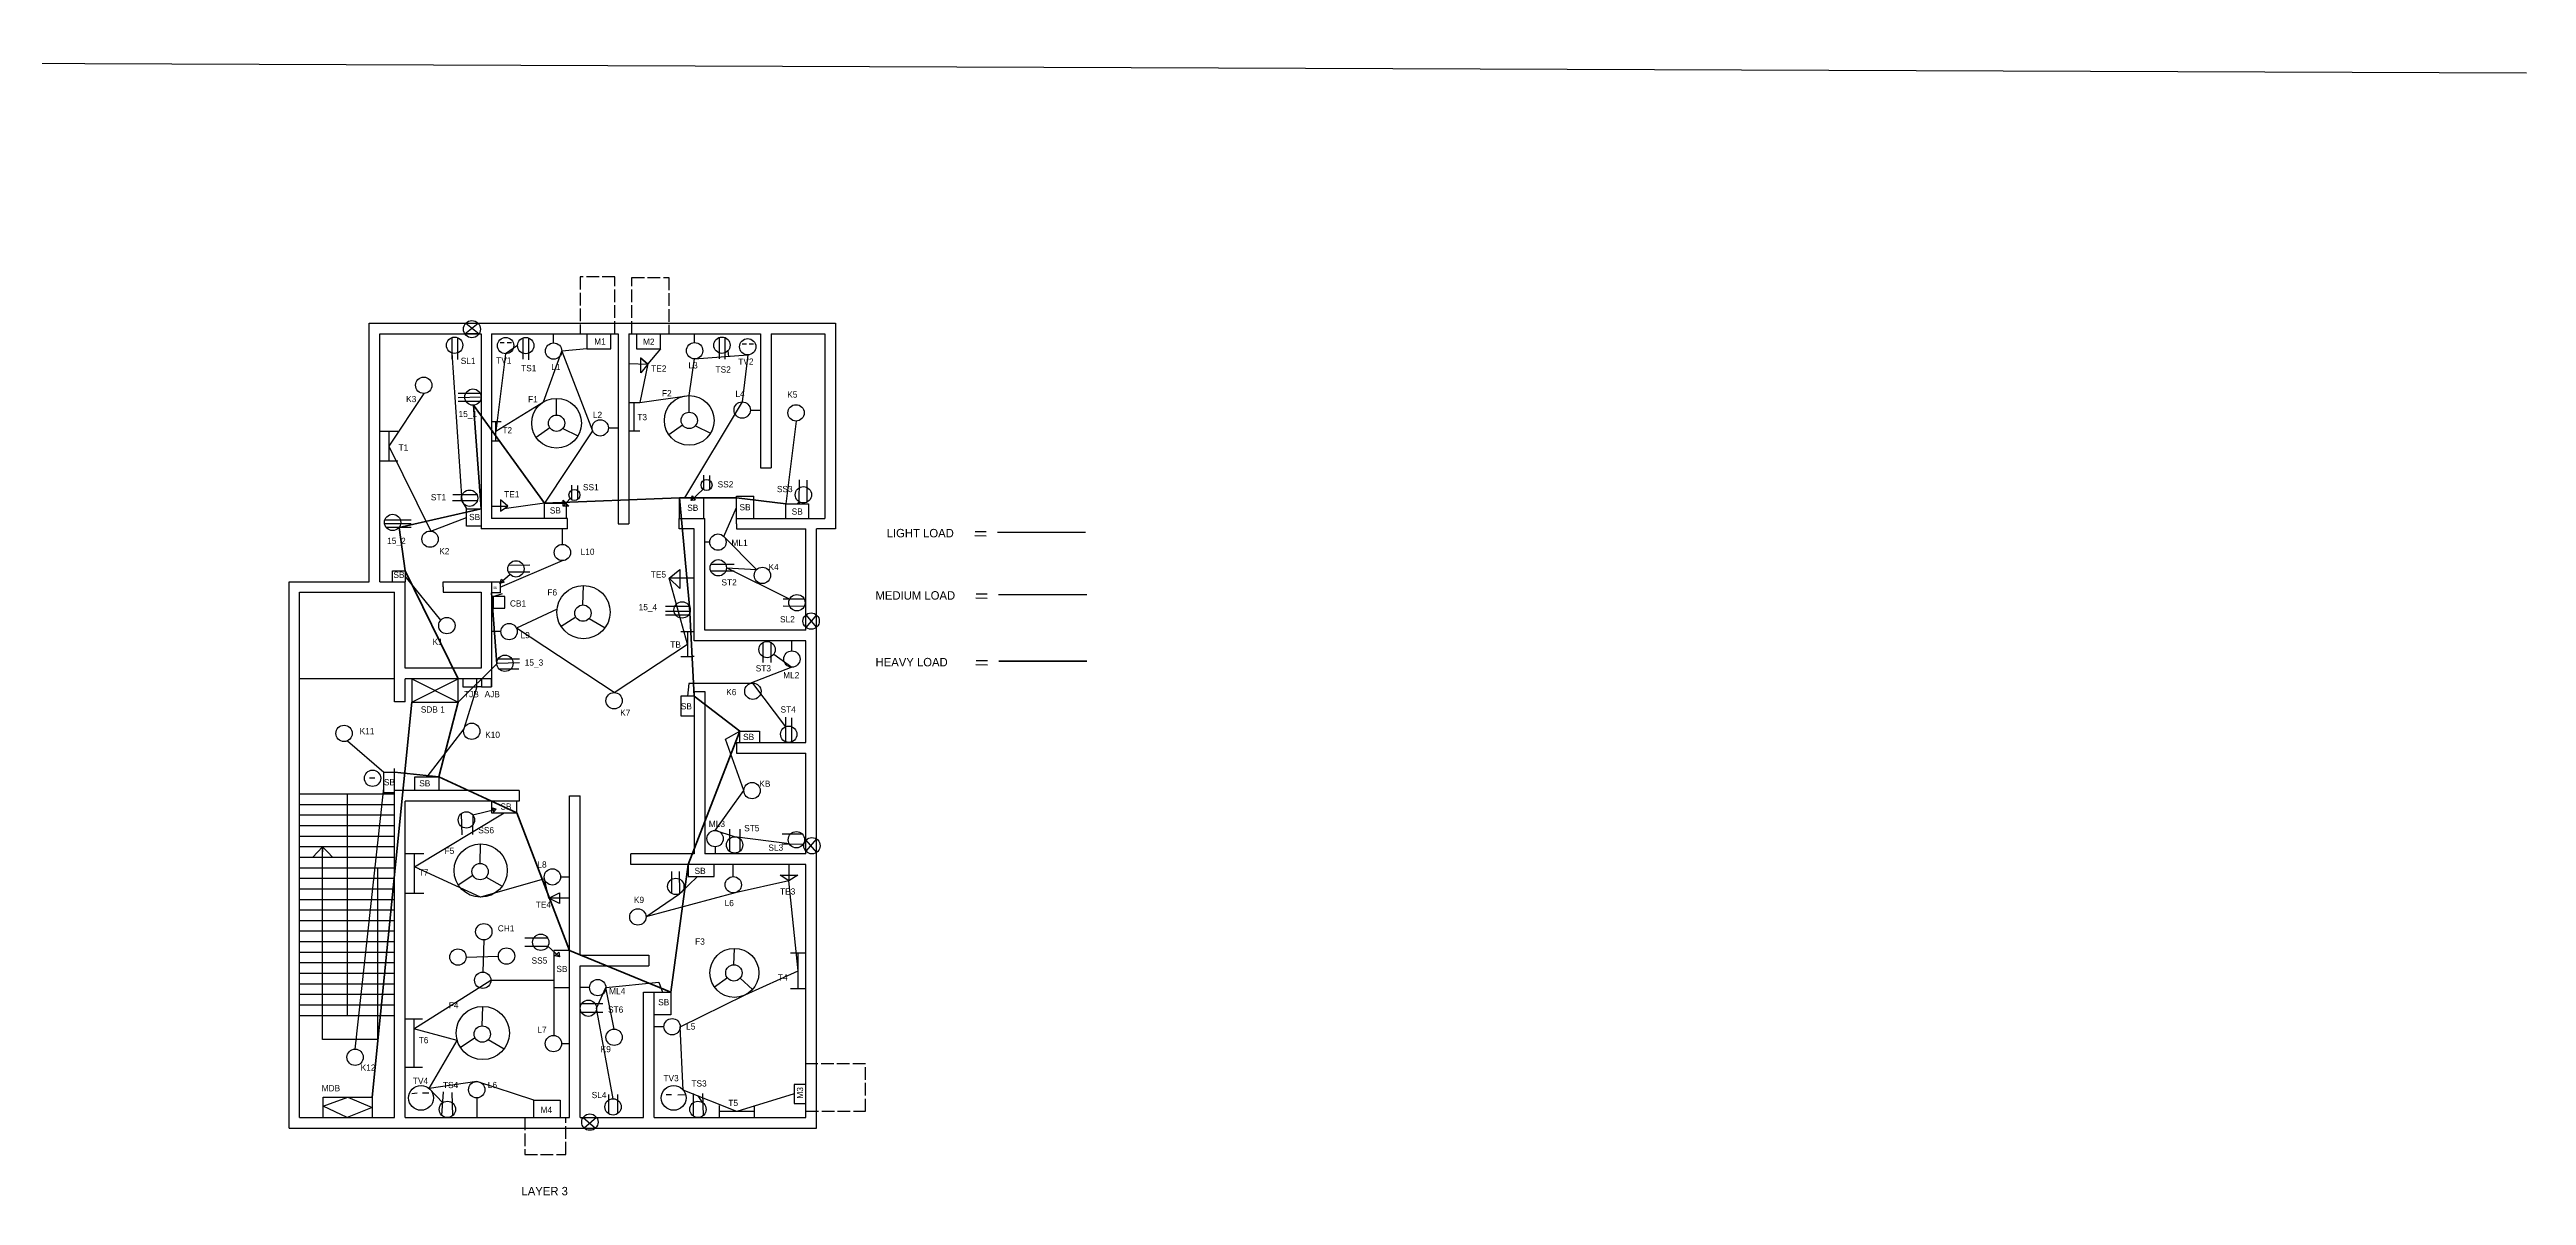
# Model space of a CAD drawing. Header units: inches. Extents: x -1401 to 4392, y -1632 to 1009.
# Drawn here: x 2044 to 4392, y -1477 to -390 of the extents above; entities that cross this region are included whole.
import ezdxf

# ---------------------------------------------------------------- set-up
doc = ezdxf.new("R2010")
doc.units = ezdxf.units.IN
doc.header["$MEASUREMENT"] = 0
doc.linetypes.add('ACAD_ISO02W100', pattern=[15, 12, -3])

msp = doc.modelspace()

# ---------------------------------------------------------------- linework, layer by layer
for p, q in [((-1400.87, -390.4), (4391.94, -412.39)), ((2347.06, -894.85), (2347.06, -649.85)), ((2347.06, -649.85), (2376.06, -649.85)), ((2347.06, -894.85), (2347.06, -654.85)), ((2352.06, -649.85), (2376.06, -649.85)), ((2352.06, -649.85), (2376.06, -649.85)), ((2376.06, -649.85), (2458.06, -649.85)), ((2437.6, -659.85), (2450.24, -649.85)), ((2438.59, -649.85), (2451.23, -659.85)), ((2458.06, -649.85), (2588.06, -649.85)), ((2588.06, -649.85), (2718.06, -649.85)), ((2718.06, -649.85), (2789.06, -649.85)), ((2789.06, -649.85), (2789.06, -844.85)), ((2357.06, -894.85), (2357.06, -659.85)), ((2357.06, -659.85), (2376.06, -659.85)), ((2376.06, -659.85), (2453.06, -659.85)), ((2425.25, -663.53), (2425.25, -683.62)), ((2430.63, -663.5), (2430.63, -684.1)), ((2451.23, -659.85), (2437.6, -659.85)), ((2453.06, -659.85), (2453.03, -844.85)), ((2463.06, -659.85), (2583.06, -659.85)), ((2463.06, -659.85), (2463.06, -834.85)), ((2463.06, -659.85), (2463.06, -834.85)), ((2471.12, -668.14), (2475.12, -668.14)), ((2477.78, -668.14), (2481.78, -668.14)), ((2492.69, -663.83), (2492.69, -683.92)), ((2498.06, -663.8), (2498.06, -684.41)), ((2521.85, -668.53), (2521.85, -659.85)), ((2553.42, -674.06), (2529.59, -676.27)), ((2553.42, -659.85), (2553.42, -674.06)), ((2553.42, -674.06), (2576.14, -674.06)), ((2576.14, -674.06), (2576.14, -659.85)), ((2583.06, -659.85), (2583.06, -839.85)), ((2593.06, -659.85), (2718.06, -659.85)), ((2593.06, -659.85), (2593.06, -839.85)), ((2600.3, -659.85), (2600.3, -674.2)), ((2600.3, -674.2), (2623.03, -674.2)), ((2623.03, -674.2), (2623.03, -659.85)), ((2655.47, -668.18), (2655.47, -659.85)), ((2678.7, -663.43), (2678.7, -683.51)), ((2684.08, -663.39), (2684.08, -684)), ((2700.56, -669.27), (2704.55, -669.27)), ((2707.21, -669.27), (2711.21, -669.27)), ((2718.06, -659.85), (2718.06, -786.85)), ((2728.06, -659.85), (2779.06, -659.85)), ((2728.06, -659.85), (2728.06, -786.85)), ((2779.06, -659.85), (2779.06, -834.85)), ((2593.06, -688.1), (2593.06, -688.1)), ((2593.06, -688.1), (2611.32, -688.53)), ((2611.32, -688.53), (2604.11, -682.58)), ((2604.11, -682.58), (2611.32, -688.53)), ((2604.41, -696.92), (2604.41, -682.84)), ((2611.32, -688.53), (2604.41, -696.92)), ((2433.65, -716.54), (2431.24, -716.54)), ((2431.24, -720.12), (2453.11, -719.77)), ((2431.24, -723.75), (2452.1, -723.72)), ((2452.35, -716.54), (2433.65, -716.54)), ((2524.62, -736.86), (2524.62, -721.05)), ((2593.06, -724.97), (2593.06, -724.97)), ((2593.06, -724.97), (2603.6, -724.97)), ((2598.33, -752.13), (2598.33, -724.97)), ((2650.39, -734.23), (2650.39, -718.41)), ((2463.06, -730.44), (2463.06, -730.44)), ((2463.06, -743.03), (2472.05, -743.03)), ((2467.01, -761.17), (2467.01, -743.03)), ((2518.3, -749.06), (2505.38, -758.19)), ((2530.44, -749.69), (2544.89, -756.61)), ((2573.77, -749.06), (2583.06, -749.06)), ((2644.06, -746.43), (2631.14, -755.55)), ((2656.21, -747.06), (2670.65, -753.97)), ((2708.33, -732.16), (2718.06, -732.16)), ((2357.06, -752.01), (2374.08, -752.01)), ((2365.57, -752.01), (2365.57, -780.47)), ((2463.06, -761.17), (2470.96, -761.17)), ((2603.6, -752.13), (2593.06, -752.13)), ((2374.08, -780.47), (2357.06, -780.47)), ((2664.38, -807.82), (2664.38, -793.98)), ((2670.08, -807.32), (2670.08, -794.17)), ((2718.06, -786.85), (2728.06, -786.85)), ((2449.53, -818.05), (2426.15, -818.05)), ((2429.87, -812.38), (2426.28, -812.38)), ((2449.16, -812.38), (2429.87, -812.38)), ((2478.33, -823.24), (2471.64, -817.36)), ((2471.64, -817.36), (2471.64, -828.1)), ((2513.11, -834.85), (2513.11, -820.54)), ((2513.11, -820.54), (2533.86, -820.54)), ((2533.86, -820.54), (2533.86, -834.85)), ((2539.14, -817.29), (2539.14, -803.44)), ((2544.84, -816.78), (2544.84, -803.64)), ((2641.06, -834.85), (2641.06, -815.33)), ((2641.06, -815.33), (2663.9, -815.33)), ((2663.9, -815.33), (2663.9, -834.85)), ((2695.06, -834.85), (2695.06, -813.92)), ((2695.06, -813.92), (2711.78, -813.92)), ((2711.78, -834.85), (2711.78, -813.92)), ((2741.91, -834.85), (2741.91, -821.17)), ((2741.91, -821.17), (2763.48, -821.17)), ((2754.77, -819.19), (2754.85, -798.31)), ((2754.77, -819.19), (2754.77, -821.17)), ((2762.33, -819.31), (2762.19, -798.74)), ((2763.48, -821.17), (2763.48, -834.85)), ((2386.93, -839.92), (2361.57, -839.91)), ((2361.87, -836.24), (2386.93, -836.24)), ((2386.93, -843.39), (2363.03, -843.36)), ((2439.18, -842.25), (2439.18, -825.77)), ((2439.18, -825.77), (2453.03, -825.77)), ((2453.03, -842.25), (2439.18, -842.25)), ((2463.06, -844.85), (2453.03, -844.85)), ((2463.06, -823.24), (2463.06, -823.24)), ((2463.06, -823.24), (2478.33, -823.24)), ((2535.06, -834.85), (2463.06, -834.85)), ((2535.06, -844.85), (2463.06, -844.85)), ((2471.64, -828.1), (2478.33, -823.24)), ((2530.2, -859.44), (2530.2, -844.85)), ((2535.06, -844.85), (2535.06, -834.85)), ((2583.06, -839.85), (2593.06, -839.85)), ((2640.88, -844.85), (2640.88, -834.85)), ((2655.06, -844.85), (2640.88, -844.85)), ((2641.06, -834.85), (2665.06, -834.85)), ((2655.06, -950.85), (2655.06, -844.85)), ((2665.06, -940.85), (2665.06, -834.85)), ((2695.06, -839.85), (2695.06, -834.85)), ((2695.06, -834.85), (2779.06, -834.85)), ((2695.06, -839.85), (2695.06, -844.85)), ((2695.06, -844.85), (2761.06, -844.85)), ((2761.06, -940.85), (2761.06, -844.85)), ((2771.06, -945.85), (2771.06, -844.85)), ((2789.06, -844.85), (2771.06, -844.85)), ((2669.93, -857.38), (2665.06, -857.38)), ((2931.88, -851.65), (2921, -851.43)), ((2921.32, -847.34), (2931.88, -847.34)), ((2369.06, -894.85), (2369.06, -884.41)), ((2369.06, -884.41), (2381.05, -884.41)), ((2381.05, -884.41), (2381.05, -894.85)), ((2479.03, -885.59), (2499.46, -885.42)), ((2479.34, -879.09), (2499.46, -878.92)), ((2631.46, -891.42), (2641.46, -883.42)), ((2655.06, -891.42), (2631.46, -891.42)), ((2641.46, -901.42), (2631.46, -891.42)), ((2641.46, -883.42), (2641.46, -901.42)), ((2655.06, -891.42), (2655.06, -891.42)), ((2693.06, -884.94), (2670.23, -884.94)), ((2671.03, -878.29), (2693.06, -878.29)), ((2271.06, -981.85), (2271.06, -894.85)), ((2271.06, -894.85), (2347.06, -894.85)), ((2276.06, -894.85), (2347.06, -894.85)), ((2281.06, -981.85), (2281.06, -904.85)), ((2281.06, -904.85), (2371.06, -904.85)), ((2357.06, -894.85), (2376.06, -894.85)), ((2357.06, -894.85), (2381.06, -894.85)), ((2371.06, -1008.85), (2371.06, -904.85)), ((2371.06, -1008.85), (2371.06, -904.85)), ((2381.06, -976.85), (2381.06, -894.85)), ((2417.06, -899.85), (2417.06, -894.85)), ((2417.06, -894.85), (2463.03, -894.85)), ((2417.06, -899.85), (2417.06, -904.85)), ((2417.06, -904.85), (2453.03, -904.85)), ((2453.03, -904.85), (2453.03, -976.85)), ((2463.03, -894.85), (2463.03, -986.85)), ((2463.03, -894.85), (2471.29, -894.85)), ((2471.29, -905.42), (2463.03, -905.42)), ((2464.46, -908.92), (2473.46, -905.92)), ((2475.46, -908.92), (2464.46, -908.92)), ((2464.46, -908.92), (2464.46, -919.92)), ((2471.29, -894.85), (2471.29, -905.42)), ((2475.46, -919.92), (2475.46, -908.92)), ((2549.7, -916.94), (2550.2, -898.44)), ((2759.4, -911.31), (2739.3, -911.31)), ((2932.97, -910.69), (2922.09, -910.47)), ((2922.41, -906.38), (2932.97, -906.38)), ((2464.46, -919.92), (2475.46, -919.92)), ((2542.91, -928.39), (2529.01, -937.39)), ((2555.42, -929.88), (2570.61, -938.52)), ((2650.66, -918.32), (2627.96, -918.32)), ((2627.96, -922.92), (2651.34, -922.9)), ((2649.67, -926.59), (2627.96, -926.59)), ((2739.3, -917.74), (2759.51, -917.96)), ((2771.06, -926.21), (2761.06, -938.18)), ((2761.06, -926.26), (2770.93, -938.18)), ((2770.93, -938.18), (2771.06, -926.21)), ((2771.06, -940.02), (2771.06, -926.21)), ((2471.96, -942.18), (2463.03, -942.18)), ((2655.06, -942.42), (2642.46, -942.42)), ((2648.76, -942.42), (2648.76, -965.92)), ((2761.06, -950.85), (2655.06, -950.85)), ((2761.06, -940.85), (2665.06, -940.85)), ((2720.09, -952.62), (2720.09, -971.42)), ((2727.77, -952.32), (2727.77, -971.42)), ((2747.7, -960.44), (2747.7, -950.85)), ((2761.06, -1047.26), (2761.06, -950.85)), ((2771.06, -1051.85), (2771.06, -945.85)), ((2271.06, -1097.85), (2271.06, -981.85)), ((2281.06, -1097.85), (2281.06, -981.85)), ((2453.03, -976.85), (2381.06, -976.85)), ((2489.46, -971.92), (2467.96, -972.33)), ((2469.23, -967.93), (2489.46, -967.93)), ((2469.98, -977.39), (2488.96, -977.39)), ((2642.46, -965.92), (2653.96, -965.92)), ((2655.06, -965.92), (2653.96, -965.92)), ((2933.03, -973.93), (2922.15, -973.72)), ((2922.47, -969.63), (2933.03, -969.63)), ((2371.06, -986.94), (2281.06, -986.94)), ((2381.06, -1008.85), (2371.06, -1008.85)), ((2463.03, -986.85), (2381.06, -986.85)), ((2381.06, -1008.85), (2381.06, -986.85)), ((2387.46, -986.85), (2387.46, -1008.92)), ((2387.46, -1008.92), (2431.46, -986.85)), ((2387.46, -986.85), (2431.46, -1008.92)), ((2387.46, -1008.92), (2431.46, -1008.92)), ((2431.46, -1008.92), (2431.46, -986.85)), ((2435.96, -986.85), (2435.96, -994.42)), ((2435.96, -994.42), (2448.96, -994.42)), ((2448.96, -994.42), (2448.96, -986.85)), ((2453.46, -986.85), (2453.46, -994.42)), ((2453.46, -994.42), (2462.96, -994.42)), ((2655.06, -1003.42), (2642.46, -1003.42)), ((2642.46, -1003.42), (2642.46, -1021.92)), ((2655.06, -998.85), (2655.06, -1152.85)), ((2655.06, -998.85), (2665.06, -998.85)), ((2665.06, -998.85), (2665.06, -1152.85)), ((2710.7, -990.94), (2710.5, -990.45)), ((2642.46, -1021.92), (2655.06, -1021.92)), ((2741.84, -1046.71), (2741.84, -1023.42)), ((2747.57, -1046.7), (2747.57, -1023.92)), ((2695.06, -1047.26), (2761.06, -1047.26)), ((2695.06, -1047.26), (2761.06, -1047.26)), ((2695.06, -1047.26), (2695.06, -1057.26)), ((2698.46, -1047.26), (2698.46, -1036.42)), ((2698.46, -1036.42), (2716.96, -1036.42)), ((2716.96, -1036.42), (2716.96, -1047.26)), ((2771.06, -1157.85), (2771.06, -1051.85)), ((2360.96, -1094.92), (2360.96, -1075.42)), ((2360.96, -1075.42), (2371.06, -1075.42)), ((2371.06, -1092.85), (2371.06, -1071.92)), ((2390.46, -1092.85), (2390.46, -1079.92)), ((2390.46, -1079.92), (2412.96, -1079.92)), ((2412.96, -1079.92), (2412.96, -1092.85)), ((2695.06, -1057.26), (2761.06, -1057.26)), ((2761.06, -1152.85), (2761.06, -1057.26)), ((2271.06, -1407.85), (2271.06, -1097.85)), ((2271.06, -1412.85), (2271.06, -1097.85)), ((2371.06, -1096.29), (2281.06, -1096.29)), ((2281.06, -1402.85), (2281.06, -1097.85)), ((2326.06, -1096.29), (2326.06, -1306.29)), ((2347.46, -1080.92), (2352.46, -1080.92)), ((2371.06, -1094.92), (2360.96, -1094.92)), ((2371.06, -1402.85), (2371.06, -1092.85)), ((2489.06, -1092.85), (2371.06, -1092.85)), ((2381.06, -1402.85), (2381.06, -1102.85)), ((2489.06, -1102.85), (2381.06, -1102.85)), ((2462.96, -1102.85), (2462.96, -1113.92)), ((2486.96, -1113.92), (2486.96, -1102.85)), ((2489.06, -1092.85), (2489.06, -1102.85)), ((2537.06, -1402.85), (2537.06, -1097.85)), ((2537.06, -1097.85), (2547.06, -1097.85)), ((2547.06, -1248.85), (2547.06, -1097.85)), ((2371.06, -1106.29), (2281.06, -1106.29)), ((2371.06, -1116.29), (2281.06, -1116.29)), ((2371.06, -1126.29), (2281.06, -1126.29)), ((2434.19, -1114.78), (2434.96, -1134.92)), ((2445.16, -1115.75), (2444.96, -1134.42)), ((2462.96, -1113.92), (2486.96, -1113.92)), ((2371.06, -1136.29), (2281.06, -1136.29)), ((2371.06, -1146.29), (2281.06, -1146.29)), ((2298.23, -1151), (2302.91, -1146.29)), ((2302.91, -1328.92), (2302.91, -1146.29)), ((2302.91, -1146.29), (2302.91, -1151)), ((2302.91, -1146.29), (2307.59, -1151)), ((2452.2, -1161.94), (2452.7, -1143.44)), ((2674.96, -1146.15), (2674.96, -1152.85)), ((2689.05, -1150.78), (2689.05, -1129.42)), ((2698.66, -1150.14), (2698.66, -1129.42)), ((2757.68, -1134.21), (2738.46, -1134.21)), ((2738.46, -1143.42), (2758.49, -1143.57)), ((2771.06, -1138.72), (2761.06, -1150.41)), ((2761.06, -1139.82), (2771.06, -1151.51)), ((2771.06, -1151.51), (2771.06, -1138.72)), ((2371.06, -1156.29), (2281.06, -1156.29)), ((2371.06, -1166.29), (2281.06, -1166.29)), ((2298.23, -1151), (2293.26, -1156.29)), ((2312.71, -1156.29), (2307.59, -1151)), ((2355.01, -1166.29), (2355.01, -1328.92)), ((2381.06, -1152.42), (2398.96, -1152.42)), ((2390.01, -1190.42), (2390.01, -1152.42)), ((2445.41, -1173.39), (2431.51, -1182.39)), ((2655.06, -1152.85), (2595.06, -1152.85)), ((2595.06, -1162.85), (2595.06, -1152.85)), ((2761.06, -1162.85), (2595.06, -1162.85)), ((2633.94, -1190.44), (2633.94, -1169.42)), ((2640.96, -1169.42), (2641.07, -1190.64)), ((2649.46, -1162.85), (2649.46, -1174.42)), ((2761.06, -1152.85), (2665.06, -1152.85)), ((2673.96, -1174.42), (2673.96, -1162.85)), ((2692.2, -1174.44), (2692.2, -1162.85)), ((2744.96, -1178.42), (2736.46, -1172.92)), ((2736.46, -1172.92), (2753.46, -1172.92)), ((2744.96, -1162.85), (2744.96, -1178.42)), ((2753.46, -1172.92), (2744.96, -1178.42)), ((2761.06, -1253.85), (2761.06, -1162.85)), ((2771.06, -1253.85), (2771.06, -1157.85)), ((2371.06, -1176.29), (2281.06, -1176.29)), ((2371.06, -1186.29), (2281.06, -1186.29)), ((2371.06, -1196.29), (2281.06, -1196.29)), ((2398.96, -1190.42), (2381.06, -1190.42)), ((2457.92, -1174.88), (2473.11, -1183.52)), ((2517.46, -1194.92), (2527.46, -1189.92)), ((2537.06, -1194.92), (2517.46, -1194.92)), ((2527.46, -1199.92), (2517.46, -1194.92)), ((2527.46, -1189.92), (2527.46, -1199.92)), ((2528.43, -1174.68), (2537.06, -1174.68)), ((2537.06, -1194.92), (2537.06, -1194.92)), ((2649.46, -1174.42), (2673.96, -1174.42)), ((2371.06, -1206.29), (2281.06, -1206.29)), ((2371.06, -1216.29), (2281.06, -1216.29)), ((2609.43, -1212.68), (2609.43, -1212.68)), ((2371.06, -1226.29), (2281.06, -1226.29)), ((2371.06, -1236.29), (2281.06, -1236.29)), ((2455.7, -1234.42), (2454.7, -1264.94)), ((2516.46, -1232.92), (2494.46, -1232.92)), ((2494.46, -1240.42), (2516.47, -1240.42)), ((2692.7, -1257.94), (2693.2, -1242.44)), ((2371.06, -1246.29), (2281.06, -1246.29)), ((2371.06, -1256.29), (2281.06, -1256.29)), ((2371.06, -1266.29), (2281.06, -1266.29)), ((2438.93, -1250.68), (2469.46, -1249.88)), ((2537.06, -1244.42), (2521.96, -1244.42)), ((2521.96, -1244.42), (2521.96, -1279.42)), ((2547.06, -1248.85), (2612.06, -1248.85)), ((2547.06, -1402.85), (2547.06, -1258.85)), ((2547.06, -1258.85), (2612.06, -1258.85)), ((2612.06, -1248.85), (2612.06, -1258.85)), ((2761.06, -1246.92), (2746.46, -1246.92)), ((2753.76, -1280.42), (2753.76, -1246.92)), ((2761.06, -1402.85), (2761.06, -1253.85)), ((2771.06, -1412.85), (2771.06, -1253.85)), ((2371.06, -1276.29), (2281.06, -1276.29)), ((2371.06, -1286.29), (2281.06, -1286.29)), ((2521.96, -1272.68), (2521.96, -1279.42)), ((2521.96, -1279.42), (2537.06, -1279.42)), ((2555.96, -1279.68), (2547.06, -1279.68)), ((2607.06, -1402.85), (2607.06, -1283.85)), ((2607.06, -1283.85), (2617.06, -1283.85)), ((2617.06, -1402.85), (2617.06, -1283.85)), ((2617.06, -1283.85), (2632.96, -1283.85)), ((2632.96, -1283.85), (2632.96, -1305.42)), ((2686.59, -1270.43), (2674.32, -1279.24)), ((2698.6, -1270.68), (2710.24, -1281.47)), ((2746.46, -1280.42), (2761.06, -1280.42)), ((2371.06, -1296.29), (2281.06, -1296.29)), ((2371.06, -1306.29), (2281.06, -1306.29)), ((2397.46, -1309.42), (2381.06, -1309.42)), ((2389.26, -1309.42), (2389.26, -1354.92)), ((2454.2, -1315.94), (2454.7, -1297.44)), ((2548, -1302.89), (2568.46, -1302.89)), ((2548.37, -1294.86), (2568.46, -1294.86)), ((2632.96, -1305.42), (2617.06, -1305.42)), ((2355.01, -1328.92), (2302.91, -1328.92)), ((2447.41, -1327.39), (2433.51, -1336.39)), ((2459.92, -1328.88), (2475.11, -1337.52)), ((2529.43, -1332.68), (2537.06, -1332.68)), ((2626.46, -1316.68), (2617.06, -1316.68)), ((2381.06, -1354.92), (2397.46, -1354.92)), ((2303.46, -1402.85), (2303.46, -1383.42)), ((2303.46, -1383.42), (2349.96, -1383.42)), ((2303.46, -1391.92), (2326.71, -1383.42)), ((2326.71, -1383.42), (2349.96, -1393.13)), ((2349.96, -1383.42), (2349.96, -1402.85)), ((2387.46, -1379.92), (2392.46, -1379.42)), ((2397.46, -1379.42), (2403.46, -1379.42)), ((2416.01, -1400.86), (2417.46, -1378.42)), ((2425.46, -1378.92), (2426.1, -1401.09)), ((2448.96, -1384.15), (2448.96, -1402.85)), ((2574.08, -1399.23), (2574.08, -1380.92)), ((2582.46, -1380.92), (2582.56, -1399.07)), ((2628.46, -1380.92), (2633.46, -1380.92)), ((2639.46, -1381.42), (2647.02, -1381.08)), ((2654.38, -1401.53), (2654.38, -1379.92)), ((2662.96, -1379.92), (2663.54, -1401.14)), ((2761.06, -1371.42), (2749.96, -1371.42)), ((2749.96, -1371.42), (2749.96, -1389.42)), ((2281.06, -1402.85), (2371.06, -1402.85)), ((2326.06, -1402.85), (2303.46, -1391.92)), ((2349.96, -1393.13), (2326.06, -1402.85)), ((2381.06, -1402.85), (2537.06, -1402.85)), ((2502.96, -1402.85), (2502.96, -1386.42)), ((2502.96, -1386.42), (2527.96, -1386.42)), ((2527.96, -1386.42), (2527.96, -1402.85)), ((2547.06, -1402.85), (2607.06, -1402.85)), ((2547.06, -1402.85), (2607.06, -1402.85)), ((2547.06, -1402.85), (2607.06, -1402.85)), ((2549.78, -1402.85), (2561.46, -1412.85)), ((2562.61, -1402.85), (2550.93, -1412.85)), ((2617.06, -1402.85), (2761.06, -1402.85)), ((2678.96, -1402.85), (2678.96, -1391.42)), ((2711.96, -1397.13), (2678.96, -1397.13)), ((2711.96, -1391.42), (2711.96, -1402.85)), ((2749.96, -1389.42), (2761.06, -1389.42)), ((2271.06, -1412.85), (2376.06, -1412.85)), ((2376.06, -1412.85), (2542.06, -1412.85)), ((2542.06, -1412.85), (2612.06, -1412.85)), ((2612.06, -1412.85), (2771.06, -1412.85))]:
    msp.add_line(p, q)
at = {"linetype": 'ACAD_ISO02W100'}
for p, q in [((2579.96, -605.92), (2546.96, -605.92)), ((2546.96, -605.92), (2546.96, -659.85)), ((2579.96, -659.85), (2579.96, -605.92)), ((2595.96, -659.85), (2595.96, -606.42)), ((2595.96, -606.42), (2630.96, -606.42)), ((2630.96, -606.42), (2630.96, -659.85)), ((2817.46, -1351.92), (2761.06, -1351.92)), ((2817.46, -1396.92), (2817.46, -1351.92)), ((2494.46, -1402.85), (2494.46, -1437.92)), ((2533.46, -1437.92), (2533.46, -1402.85)), ((2761.06, -1396.92), (2817.46, -1396.92)), ((2494.46, -1437.92), (2533.46, -1437.92))]:
    msp.add_line(p, q, dxfattribs=at)
at = {"color": 1, "lineweight": 30}
for p, q in [((2425.25, -678.01), (2434.79, -818.05)), ((2476.39, -678.8), (2467.01, -752.1)), ((2487.68, -671.07), (2476.39, -678.8)), ((2512.37, -724.48), (2529.59, -676.27)), ((2529.59, -676.27), (2558.81, -751.85)), ((2623.03, -674.2), (2611.27, -688.48)), ((2655.47, -683.65), (2705.82, -679.92)), ((2687.11, -675.93), (2687.5, -681.28)), ((2705.82, -679.92), (2700.59, -724.43)), ((2611.27, -688.48), (2603.6, -724.97)), ((2650.39, -718.41), (2655.47, -683.65)), ((2398.7, -716.36), (2365.57, -766.24)), ((2467.01, -752.1), (2512.37, -724.48)), ((2603.6, -724.97), (2650.39, -718.41)), ((2700.59, -724.43), (2645.87, -815.33)), ((2751.63, -742.53), (2741.91, -821.17)), ((2365.57, -766.24), (2405.48, -846.83)), ((2558.81, -751.85), (2513.11, -820.54)), ((2434.79, -818.05), (2439.18, -825.77)), ((2513.11, -820.54), (2474.98, -825.67)), ((2537.58, -816.02), (2530.96, -823.23)), ((2530.96, -823.23), (2530.96, -817.67)), ((2530.96, -817.67), (2536.4, -823.23)), ((2663.56, -807.28), (2652.1, -817.73)), ((2652.1, -817.73), (2653.21, -813.47)), ((2656.05, -817.58), (2652.1, -817.73)), ((2653.21, -813.47), (2656.05, -817.58)), ((2405.48, -846.83), (2439.18, -834.01)), ((2536.4, -823.23), (2530.96, -823.23)), ((2683.17, -851.95), (2695.06, -824.39)), ((2714.28, -883.43), (2683.17, -851.95)), ((2942.6, -847.99), (3026.09, -847.99)), ((2414.92, -931.29), (2381.05, -889.63)), ((2480.72, -888.15), (2470.96, -896.42)), ((2471.29, -900.13), (2530.2, -874.92)), ((2648.76, -954.17), (2631.46, -891.42)), ((2745.54, -911.31), (2685.71, -881.71)), ((2685.71, -881.71), (2714.28, -883.43)), ((2470.96, -896.42), (2472.46, -892.42)), ((2474.96, -895.42), (2470.96, -896.42)), ((2472.46, -892.42), (2474.96, -895.42)), ((2525.11, -920.91), (2486.7, -938.9)), ((2579.2, -999.94), (2486.7, -938.9)), ((2579.2, -999.94), (2648.76, -954.17)), ((2747.7, -975.92), (2707.88, -991.47)), ((2730.59, -963.53), (2747.7, -975.92)), ((2448.96, -994.42), (2436.79, -1034.43)), ((2453.46, -994.42), (2448.96, -994.42)), ((2650.09, -991.47), (2648.76, -1003.42)), ((2707.88, -991.47), (2650.09, -991.47)), ((2741.84, -1032.33), (2710.7, -990.94)), ((2326.54, -1045.66), (2360.96, -1075.42)), ((2436.79, -1034.43), (2401.71, -1079.92)), ((2684.81, -1044.14), (2698.46, -1036.42)), ((2702.22, -1092.92), (2684.81, -1044.14)), ((2333.7, -1337.94), (2360.96, -1090.66)), ((2674.96, -1130.68), (2702.22, -1092.92)), ((2390.01, -1165.1), (2474.96, -1113.92)), ((2445.16, -1115.75), (2467.46, -1110.42)), ((2467.46, -1110.42), (2463.96, -1109.42)), ((2463.96, -1109.42), (2464.96, -1113.42)), ((2464.96, -1113.42), (2467.46, -1110.42)), ((2693.46, -1136.68), (2674.96, -1130.68)), ((2745.37, -1143.47), (2693.46, -1136.68)), ((2452.7, -1193.92), (2390.01, -1165.1)), ((2513.16, -1176.43), (2452.7, -1193.92)), ((2693.87, -1189.73), (2609.43, -1212.68)), ((2609.43, -1212.68), (2641.07, -1190.64)), ((2641.07, -1190.64), (2658.2, -1174.42)), ((2744.96, -1178.42), (2693.87, -1189.73)), ((2753.76, -1263.67), (2744.96, -1178.42)), ((2516.47, -1240.42), (2527.46, -1250.42)), ((2522.96, -1249.42), (2526.96, -1245.92)), ((2527.46, -1250.42), (2522.96, -1249.42)), ((2526.96, -1245.92), (2527.46, -1250.42)), ((2703.42, -1286.54), (2753.76, -1263.67)), ((2389.26, -1318.82), (2462.43, -1272.68)), ((2462.43, -1272.68), (2521.96, -1272.68)), ((2521.96, -1279.42), (2521.96, -1324.95)), ((2562.53, -1299.18), (2571.43, -1279.68)), ((2571.43, -1279.68), (2621.62, -1274.54)), ((2579.2, -1318.94), (2571.43, -1279.68)), ((2621.62, -1274.54), (2625.01, -1283.85)), ((2641.93, -1316.68), (2703.42, -1286.54)), ((2578.2, -1384.94), (2562.53, -1299.18)), ((2430.45, -1329.67), (2389.26, -1318.82)), ((2403.86, -1375.25), (2430.45, -1329.67)), ((2644.75, -1376.71), (2641.93, -1316.68)), ((2448.96, -1368.68), (2403.86, -1375.25)), ((2416.79, -1388.75), (2403.86, -1375.25)), ((2502.96, -1386.42), (2448.96, -1368.68)), ((2695.46, -1397.13), (2644.75, -1376.71)), ((2663.2, -1388.83), (2658.81, -1382.38)), ((2749.96, -1380.42), (2695.46, -1397.13))]:
    msp.add_line(p, q, dxfattribs=at)
at = {"color": 3, "lineweight": 35}
for p, q in [((2453.03, -825.77), (2445.94, -727.61)), ((2445.94, -727.61), (2513.11, -820.54)), ((2513.11, -820.54), (2641.06, -815.33)), ((2641.06, -815.33), (2695.06, -815.33)), ((2641.06, -815.33), (2650.66, -918.32)), ((2695.06, -815.33), (2741.91, -821.17)), ((2375.37, -843.37), (2453.03, -825.77)), ((2381.05, -884.41), (2375.37, -843.37)), ((2381.05, -884.41), (2431.46, -986.85)), ((2650.66, -918.32), (2655.06, -1003.42)), ((2655.06, -1003.42), (2698.46, -1036.42)), ((2698.46, -1036.42), (2649.46, -1162.85)), ((2486.96, -1113.92), (2412.96, -1079.92)), ((2537.06, -1244.42), (2486.96, -1113.92)), ((2649.46, -1162.85), (2632.96, -1283.85)), ((2632.96, -1283.85), (2537.06, -1244.42))]:
    msp.add_line(p, q, dxfattribs=at)
at = {"color": 3, "lineweight": 30}
for p, q in [((2754.77, -819.19), (2752.7, -821.17)), ((2943.7, -907.03), (3027.19, -907.03)), ((2517.46, -1194.92), (2513.16, -1176.43))]:
    msp.add_line(p, q, dxfattribs=at)
at = {"color": 3, "linetype": 'ByBlock', "lineweight": 35}
for p, q in [((2463.03, -905.42), (2467.98, -972.75)), ((2467.98, -972.75), (2431.46, -1008.92)), ((2431.46, -1008.92), (2412.96, -1079.92))]:
    msp.add_line(p, q, dxfattribs=at)
at = {"color": 5, "lineweight": 40}
msp.add_line((2943.75, -970.27), (3027.24, -970.27), dxfattribs=at)
at = {"color": 5, "linetype": 'ByBlock', "lineweight": 40}
msp.add_line((2387.46, -1008.92), (2349.96, -1383.42), dxfattribs=at)
at = {"lineweight": 35}
msp.add_line((2462.96, -994.42), (2462.96, -986.85), dxfattribs=at)
at = {"color": 1, "lineweight": 100}
msp.add_line((2371.06, -1075.42), (2412.96, -1079.92), dxfattribs=at)
for centre, radius in [((2444.42, -655.48), 8.1), ((2427.98, -670.77), 7.74), ((2476.39, -671.06), 7.74), ((2495.42, -671.07), 7.74), ((2521.85, -676.27), 7.74), ((2655.47, -675.92), 7.74), ((2681.44, -670.66), 7.74), ((2705.82, -672.19), 7.74), ((2398.7, -708.63), 7.74), ((2445.38, -719.89), 7.74), ((2524.62, -744.6), 23.56), ((2650.39, -741.97), 23.56), ((2700.59, -732.16), 7.74), ((2751.63, -734.79), 7.74), ((2524.62, -744.6), 7.74), ((2566.03, -749.06), 7.74), ((2650.39, -741.97), 7.74), ((2666.84, -803.2), 5.24), ((2442.16, -815.68), 7.74), ((2541.6, -812.67), 5.24), ((2758.66, -812.5), 7.74), ((2369.21, -838.69), 7.74), ((2404.78, -854.54), 7.74), ((2530.2, -867.18), 7.74), ((2677.67, -857.38), 7.74), ((2486.2, -882.68), 7.74), ((2677.97, -881.71), 7.74), ((2719.73, -888.92), 7.74), ((2550.2, -923.68), 25.24), ((2643.7, -921.68), 7.74), ((2752.47, -914.75), 7.74), ((2420.64, -936.5), 7.74), ((2479.7, -942.18), 7.74), ((2549.7, -924.68), 7.74), ((2765.99, -932.22), 7.74), ((2724.2, -959.18), 7.74), ((2747.7, -968.18), 7.74), ((2475.7, -972.18), 7.74), ((2579.2, -1007.68), 7.74), ((2710.7, -998.68), 7.74), ((2323.2, -1038.68), 7.74), ((2444.2, -1036.68), 7.74), ((2744.7, -1039.52), 7.74), ((2350.2, -1081.18), 7.74), ((2709.96, -1092.92), 7.74), ((2439.2, -1120.68), 7.74), ((2452.7, -1168.68), 25.24), ((2674.96, -1138.42), 7.74), ((2693.46, -1144.42), 7.74), ((2751.96, -1139.42), 7.74), ((2766.7, -1145.11), 7.74), ((2452.2, -1169.68), 7.74), ((2520.7, -1174.68), 7.74), ((2637.7, -1183.68), 7.74), ((2692.2, -1182.18), 7.74), ((2455.7, -1226.68), 7.74), ((2601.7, -1212.68), 7.74), ((2431.2, -1250.68), 7.74), ((2477.2, -1249.68), 7.74), ((2509.7, -1236.68), 7.74), ((2693.2, -1265.68), 23.24), ((2454.7, -1272.68), 7.74), ((2692.7, -1265.68), 7.74), ((2563.7, -1279.68), 7.74), ((2454.7, -1322.68), 25.24), ((2554.79, -1299.18), 7.74), ((2634.2, -1316.68), 7.74), ((2333.7, -1345.68), 7.74), ((2454.2, -1323.68), 7.74), ((2521.7, -1332.68), 7.74), ((2579.2, -1326.68), 7.74), ((2396.2, -1384.18), 11.76), ((2448.96, -1376.42), 7.74), ((2578.2, -1392.68), 7.74), ((2635.7, -1384.18), 11.74), ((2421.2, -1395.11), 7.74), ((2556.2, -1407.18), 7.74), ((2658.7, -1395.11), 7.74)]:
    msp.add_circle(centre, radius)

# ---------------------------------------------------------------- texts
at = {"attachment_point": 1}
for s, insert, char_height, width in [('M1', (2560.32, -664.12), 5.9, 11.2344), ('M2', (2606.58, -664.41), 5.9, 11.2344), ('SL1', (2433.83, -682.52), 5.9, 11.2344), ('TV1', (2467.46, -682.16), 5.9, 11.2344), ('TS1', (2491.03, -689.47), 5.9, 11.2344), ('L1', (2519.53, -688.43), 5.9, 11.2344), ('TE2', (2614.36, -689.82), 5.9, 11.2344), ('L3', (2649.64, -686.83), 5.9, 11.2344), ('TS2', (2675.36, -690.72), 5.9, 11.2344), ('TV2', (2696.89, -683.29), 5.9, 11.2344), ('K3', (2382.06, -718.75), 5.9, 11.2344), ('F1', (2497.66, -718.96), 5.9, 11.2344), ('F2', (2624.57, -713.28), 5.9, 11.2344), ('L4', (2694.25, -713.81), 5.9, 11.2344), ('K5', (2743.29, -714.53), 5.9, 11.2344), ('15_1', (2431.76, -732.9), 5.9, 11.2344), ('T2', (2473.26, -748.32), 5.9, 11.2344), ('L2', (2559.06, -733.77), 5.9, 11.2344), ('T3', (2601.2, -735.9), 5.9, 11.2344), ('T1', (2374.9, -764.69), 5.9, 11.2344), ('ST1', (2405.48, -811.85), 5.9, 11.2344), ('TE1', (2474.98, -809.03), 5.9, 11.2344), ('SS1', (2549.68, -802.34), 5.9, 11.2344), ('SB', (2648.5, -821.79), 5.9, 11.2344), ('SS2', (2677.3, -799.6), 5.9, 11.2344), ('SB', (2698.06, -821.26), 5.9, 11.2344), ('SS3', (2733.49, -804.06), 5.9, 11.2344), ('SB', (2441.72, -830.59), 5.9, 11.2344), ('SB', (2518.26, -824.31), 5.9, 11.2344), ('SB', (2747.52, -825.41), 5.9, 11.2344), ('LIGHT LOAD', (2837.6, -844.83), 8, 211.524), ('15_2', (2364.1, -853.22), 5.9, 11.2344), ('K2', (2413.4, -862.94), 5.9, 11.2344), ('L10', (2547.46, -863.52), 5.9, 11.2344), ('ML1', (2690.46, -855.02), 5.9, 11.2344), ('SB', (2370.03, -885.39), 5.9, 5.508), ('TE5', (2613.96, -885.02), 5.9, 11.2344), ('K4', (2725.59, -877.98), 5.9, 11.2344), ('SB', (2464.61, -899.68), 2, 11.2344), ('CB1', (2480.46, -912.52), 5.9, 11.2344), ('F6', (2515.96, -902.02), 5.9, 11.2344), ('ST2', (2680.96, -892.52), 5.9, 11.2344), ('MEDIUM LOAD', (2826.98, -903.87), 8, 211.524), ('15_4', (2602.46, -916.02), 5.9, 11.2344), ('SL2', (2736.46, -927.52), 5.9, 11.2344), ('K1', (2407.16, -948.87), 5.9, 11.2344), ('L9', (2490.46, -942.52), 5.9, 11.2344), ('TB', (2632.46, -951.52), 5.9, 11.2344), ('15_3', (2494.46, -968.52), 5.9, 11.2344), ('ST3', (2713.46, -974.02), 5.9, 11.2344), ('ML2', (2739.46, -980.52), 5.9, 11.2344), ('HEAVY LOAD', (2827.04, -967.11), 8, 211.524), ('TJB', (2436.96, -998.52), 5.9, 11.2344), ('AJB', (2456.46, -998.52), 5.9, 11.2344), ('K6', (2685.46, -996.52), 5.9, 11.2344), ('SDB 1', (2395.96, -1013.02), 5.9, 30.5), ('K7', (2584.96, -1016.02), 5.9, 11.2344), ('SB', (2642.46, -1010.02), 5.9, 11.2344), ('ST4', (2736.96, -1013.02), 5.9, 11.2344), ('K11', (2337.96, -1033.52), 5.9, 30.5), ('K10', (2456.96, -1037.02), 5.9, 30.5), ('SB', (2701.46, -1039.02), 5.9, 11.2344), ('SB', (2360.96, -1082.02), 5.9, 30.5), ('SB', (2394.46, -1083.02), 5.9, 30.5), ('KB', (2716.8, -1083.41), 5.9, 11.2344), ('SB', (2471.46, -1105.02), 5.9, 11.2344), ('ML3', (2668.96, -1121.52), 5.9, 11.2344), ('ST5', (2702.46, -1125.52), 5.9, 11.2344), ('F5', (2418.46, -1147.02), 5.9, 11.2344), ('SS6', (2450.46, -1127.52), 5.9, 11.2344), ('SL3', (2725.46, -1144.02), 5.9, 11.2344), ('T7', (2393.96, -1167.52), 5.9, 11.2344), ('L8', (2506.46, -1160.02), 5.9, 11.2344), ('SB', (2655.46, -1166.02), 5.9, 11.2344), ('K9', (2597.96, -1193.52), 5.9, 11.2344), ('L6', (2683.96, -1196.52), 5.9, 11.2344), ('TE3', (2736.46, -1185.52), 5.9, 11.2344), ('CH1', (2468.96, -1220.52), 5.9, 11.2344), ('TE4', (2504.96, -1198.02), 5.9, 11.2344), ('F3', (2655.96, -1233.02), 5.9, 11.2344), ('SS5', (2500.96, -1251.02), 5.9, 11.2344), ('SB', (2524.46, -1259.02), 5.9, 11.2344), ('T4', (2734.46, -1267.02), 5.9, 11.2344), ('ML4', (2574.46, -1280.02), 5.9, 11.2344), ('SB', (2620.96, -1290.52), 5.9, 11.2344), ('F4', (2422.46, -1293.52), 5.9, 11.2344), ('ST6', (2573.46, -1297.52), 5.9, 11.2344), ('L5', (2647.46, -1313.52), 5.9, 11.2344), ('T6', (2393.96, -1326.52), 5.9, 11.2344), ('L7', (2506.46, -1316.52), 5.9, 11.2344), ('K9', (2566.46, -1335.02), 5.9, 11.2344), ('K12', (2338.96, -1352.52), 5.9, 11.2344), ('MDB', (2301.96, -1372.02), 5.9, 11.2344), ('TV4', (2388.46, -1365.02), 5.9, 11.2344), ('TS4', (2416.96, -1369.02), 5.9, 11.2344), ('L6', (2459.46, -1369.02), 5.9, 11.2344), ('SL4', (2557.96, -1378.52), 5.9, 11.2344), ('TV3', (2625.96, -1362.52), 5.9, 11.2344), ('TS3', (2652.46, -1367.52), 5.9, 11.2344), ('M4', (2509.46, -1392.52), 5.9, 11.2344), ('T5', (2687.46, -1386.02), 5.9, 11.2344), ('LAYER 3', (2491.39, -1468.56), 8, 396.2652)]:
    msp.add_mtext(s, dxfattribs=dict(at, insert=insert, char_height=char_height, width=width))
at = {"insert": (2752.46, -1384.92), "char_height": 5.9, "width": 11.2344, "attachment_point": 1, "rotation": 90}
msp.add_mtext('M3', dxfattribs=at)

doc.saveas('drawing.dxf')
